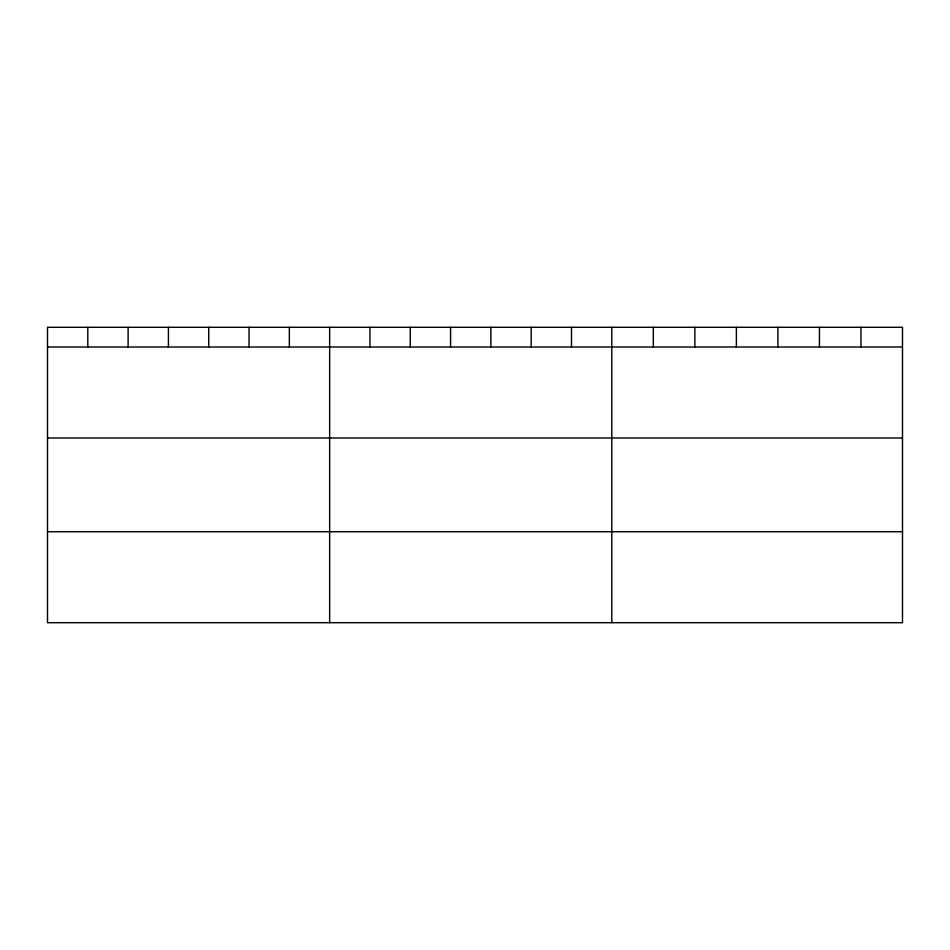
<?xml version="1.0" encoding="UTF-8"?>
<svg xmlns="http://www.w3.org/2000/svg" width="950" height="950" viewBox="0 0 950 950"><rect width="100%" height="100%" fill="white"/><g stroke="black" fill="none" stroke-linecap="round" stroke-linejoin="round"><path stroke-width="1.43" d="M902.5 346.999L902.5 622.701L47.5 622.701L47.5 327.299L902.5 327.299L902.5 346.999L47.5 346.999M47.5 437.986L902.5 437.986M47.5 531.727L902.5 531.727M860.973 327.299L860.973 346.999M819.446 327.299L819.446 346.999M777.919 327.299L777.919 346.999M736.381 327.299L736.381 346.999M694.854 327.299L694.854 346.999M653.327 327.299L653.327 346.999M611.8 327.299L611.8 622.701M571.496 327.299L571.496 346.999M531.181 327.299L531.181 346.999M490.877 327.299L490.877 346.999M450.573 327.299L450.573 346.999M410.269 327.299L410.269 346.999M369.954 327.299L369.954 346.999M329.65 327.299L329.65 622.701M289.346 327.299L289.346 346.999M249.031 327.299L249.031 346.999M208.727 327.299L208.727 346.999M168.423 327.299L168.423 346.999M128.119 327.299L128.119 346.999M87.804 327.299L87.804 346.999"/></g></svg>
